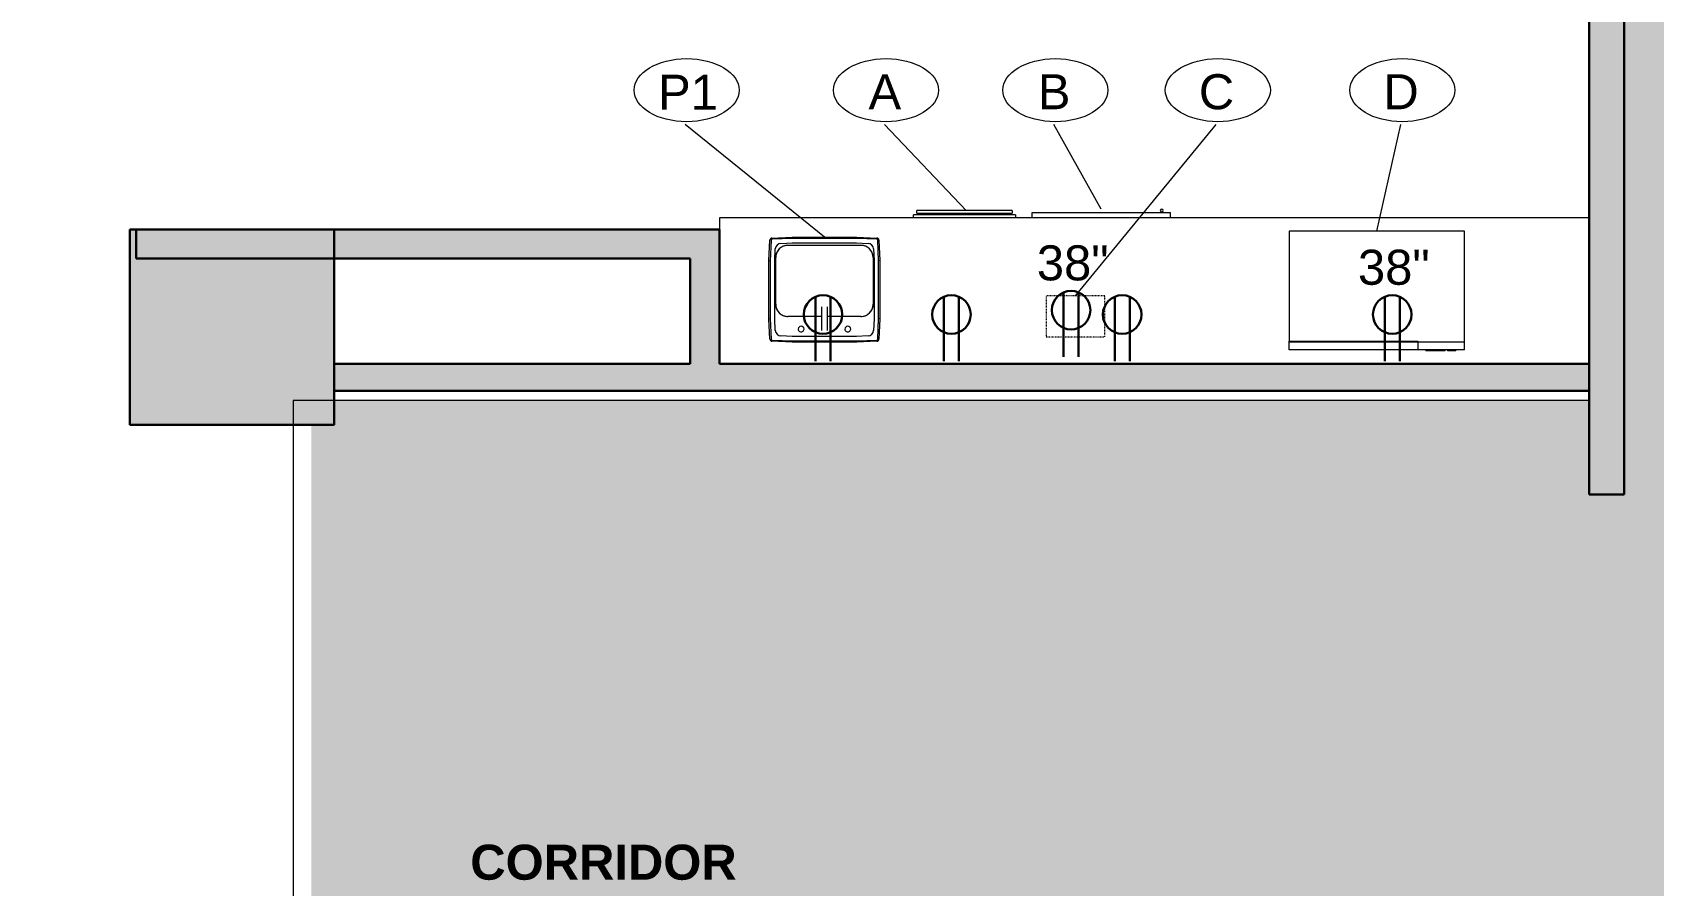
# Model space of a CAD drawing. Header units: inches. Extents: x 11834 to 13024, y -8101 to -6934.
# Drawn here: x 12492.4 to 12770.1, y -7773.3 to -7627.1 of the extents above; entities that cross this region are included whole.
import ezdxf

# ---------------------------------------------------------------- set-up
doc = ezdxf.new("R2010")
doc.units = ezdxf.units.IN
doc.header["$MEASUREMENT"] = 0
doc.linetypes.add('Dash', pattern=[0.25, 0.125, -0.125])
for name, color, linetype, lineweight in [('A-ANNO-NOTE', 131, 'Continuous', 40), ('A-AREA-IDEN', 2, 'Continuous', 9), ('A-COLS', 52, 'Continuous', 18), ('A-DETL-GENF', 92, 'Continuous', 9), ('A-DETL-THIN', 151, 'Continuous', 9), ('A-WALL', 113, 'Continuous', 9), ('A-WALL-PATT', 111, 'Continuous', 18), ('I-WALL', 2, 'Continuous', 9), ('P-SANR-FIXT', 6, 'Continuous', 9), ('P-SANR-FIXT-IDEN', 2, 'Continuous', 9), ('Q-CASE', 31, 'Continuous', 9), ('Q-SPCQ', 91, 'Continuous', 9), ('Q-SPCQ-HDLN', 91, 'Dash', 9), ('Q-SPCQ-IDEN', 132, 'Continuous', 9)]:
    doc.layers.add(name, color=color, linetype=linetype, lineweight=lineweight)
doc.styles.add('Arial', font='arial.ttf', dxfattribs={"height": 6})
doc.styles.add('Swis721 Lt BT', font='swissl.ttf', dxfattribs={"height": 6})
doc.styles.add('Swis721 Lt BT_B', font='', dxfattribs={"height": 6})
doc.styles.get('Swis721 Lt BT_B').set_extended_font_data('Swis721 Lt BT', bold=True)

# ---------------------------------------------------------------- blocks, each defined once
blk = doc.blocks.new('C-Counter Top - ADJ HEIGHT-7119788-FIRST FLOOR POWER _ SIGNAL')
at = {"layer": 'Q-CASE'}
for p, q in [((101.74, 0), (-47.26, 0)), ((101.74, -25), (101.74, -23)), ((-47.26, -25), (101.74, -25))]:
    blk.add_line(p, q, dxfattribs=at)
blk = doc.blocks.new('A-Coffee Maker-generic - A-Coffee Maker-generic-3789961-FIRST FLOOR POWER _ SIGNAL')
at = {"layer": 'Q-SPCQ-HDLN'}
for p, q in [((-5, 3.5), (-5, -3.5)), ((5, 3.5), (-5, 3.5)), ((5, -3.5), (5, 3.5)), ((-5, -3.5), (5, -3.5))]:
    blk.add_line(p, q, dxfattribs=at)
blk = doc.blocks.new('P-Sink-Rectangular - PSR1918-3060176-FIRST FLOOR POWER _ SIGNAL')
at = {"layer": 'P-SANR-FIXT'}
for p, q in [((-9.5, 4.97), (-9.34, 8.49)), ((-9.13, 8.48), (-9.28, 4.96)), ((-8.99, 8.84), (-5.52, 9)), ((-5.51, 8.78), (-8.98, 8.63)), ((-5.52, 9), (5.52, 9)), ((-5.52, 9), (-5.51, 8.78)), ((5.51, 8.78), (-5.51, 8.78)), ((5.52, 9), (5.51, 8.78)), ((8.98, 8.63), (5.51, 8.78)), ((5.52, 9), (8.99, 8.84)), ((9.28, 4.96), (9.13, 8.48)), ((9.34, 8.49), (9.5, 4.97)), ((-8.5, 5.01), (-8.42, 6.97)), ((-7.47, 7.92), (-5.51, 8)), ((-5.51, 8), (5.51, 8)), ((5.51, 8), (7.47, 7.92)), ((8.42, 6.97), (8.5, 5.01)), ((-9.5, 4.97), (-9.28, 4.96)), ((-9.5, -4.97), (-9.5, 4.97)), ((-9.28, 4.96), (-9.28, -4.96)), ((-8.5, -5.01), (-8.5, 5.01)), ((-6.25, 4.6), (-0.49, 4.6)), ((-6.25, 4.6), (-0.49, 4.6)), ((0.48, 4.6), (6.25, 4.6)), ((0.48, 4.6), (6.25, 4.6)), ((8.5, 5.01), (8.5, -5.01)), ((9.5, 4.97), (9.28, 4.96)), ((9.28, -4.96), (9.28, 4.96)), ((9.5, 4.97), (9.5, -4.97)), ((-8.35, -5.5), (-8.35, 2.5)), ((-8.35, -5.5), (-8.35, 2.5)), ((8.35, 2.5), (8.35, -5.5)), ((8.35, 2.5), (8.35, -5.5)), ((-9.5, -4.97), (-9.28, -4.96)), ((-9.34, -8.49), (-9.5, -4.97)), ((-9.28, -4.96), (-9.13, -8.48)), ((-8.42, -6.97), (-8.5, -5.01)), ((8.5, -5.01), (8.42, -6.97)), ((9.13, -8.48), (9.28, -4.96)), ((9.5, -4.97), (9.28, -4.96)), ((9.5, -4.97), (9.34, -8.49)), ((-5.51, -8), (-7.47, -7.92)), ((6.25, -7.6), (-6.25, -7.6)), ((6.25, -7.6), (-6.25, -7.6)), ((5.51, -8), (-5.51, -8)), ((7.47, -7.92), (5.51, -8)), ((-5.52, -9), (-8.99, -8.84)), ((-8.98, -8.63), (-5.51, -8.78)), ((-5.52, -9), (-5.51, -8.78)), ((5.52, -9), (-5.52, -9)), ((-5.51, -8.78), (5.51, -8.78)), ((5.51, -8.78), (8.98, -8.63)), ((5.52, -9), (5.51, -8.78)), ((8.99, -8.84), (5.52, -9))]:
    blk.add_line(p, q, dxfattribs=at)
at = {"layer": 'P-SANR-FIXT', "flags": 128}
for points in [[(-0.5, 6.97), (-0.5, 6.97), (-0.5, 6.96), (-0.5, 6.95), (-0.5, 6.94), (-0.5, 6.93), (-0.5, 6.91), (-0.5, 6.89), (-0.5, 6.87), (-0.5, 6.84), (-0.5, 6.81), (-0.5, 6.78), (-0.5, 6.74), (-0.5, 6.7), (-0.5, 6.66), (-0.5, 6.62), (-0.5, 6.57), (-0.5, 6.52), (-0.5, 6.47), (-0.5, 6.42), (-0.5, 6.36), (-0.5, 6.3), (-0.5, 6.24), (-0.5, 6.18), (-0.5, 6.11), (-0.5, 6.05), (-0.5, 5.98), (-0.5, 5.91), (-0.5, 5.84), (-0.5, 5.77), (-0.5, 5.69), (-0.5, 5.62), (-0.5, 5.54), (-0.5, 5.46), (-0.5, 5.39), (-0.5, 5.31), (-0.5, 5.23), (-0.5, 5.15), (-0.5, 5.07), (-0.5, 4.99), (-0.5, 4.91), (-0.5, 4.83), (-0.5, 4.75), (-0.5, 4.67), (-0.5, 4.59), (-0.5, 4.51), (-0.5, 4.44), (-0.5, 4.36), (-0.5, 4.28), (-0.5, 4.21), (-0.5, 4.13), (-0.5, 4.06), (-0.5, 3.99), (-0.5, 3.92), (-0.5, 3.86), (-0.5, 3.79), (-0.5, 3.73), (-0.5, 3.66), (-0.5, 3.61), (-0.5, 3.55), (-0.5, 3.49), (-0.5, 3.44), (-0.5, 3.39), (-0.5, 3.34), (-0.5, 3.3), (-0.5, 3.25), (-0.5, 3.21), (-0.5, 3.18), (-0.5, 3.14), (-0.5, 3.11), (-0.5, 3.08), (-0.5, 3.06), (-0.5, 3.04), (-0.5, 3.02), (-0.5, 3), (-0.5, 2.99), (-0.5, 2.98), (-0.5, 2.97), (-0.5, 2.97), (-0.5, 2.97)], [(0.5, 2.97), (0.5, 2.97), (0.5, 2.97), (0.5, 2.98), (0.5, 2.99), (0.5, 3.01), (0.5, 3.02), (0.5, 3.05), (0.5, 3.07), (0.5, 3.1), (0.5, 3.13), (0.5, 3.16), (0.5, 3.19), (0.5, 3.23), (0.5, 3.27), (0.5, 3.32), (0.5, 3.36), (0.5, 3.41), (0.5, 3.46), (0.5, 3.52), (0.5, 3.57), (0.5, 3.63), (0.5, 3.69), (0.5, 3.76), (0.5, 3.82), (0.5, 3.89), (0.5, 3.95), (0.5, 4.02), (0.5, 4.1), (0.5, 4.17), (0.5, 4.24), (0.5, 4.32), (0.5, 4.39), (0.5, 4.47), (0.5, 4.55), (0.5, 4.63), (0.5, 4.71), (0.5, 4.79), (0.5, 4.87), (0.5, 4.95), (0.5, 5.03), (0.5, 5.11), (0.5, 5.19), (0.5, 5.26), (0.5, 5.34), (0.5, 5.42), (0.5, 5.5), (0.5, 5.58), (0.5, 5.65), (0.5, 5.73), (0.5, 5.8), (0.5, 5.87), (0.5, 5.94), (0.5, 6.01), (0.5, 6.08), (0.5, 6.14), (0.5, 6.21), (0.5, 6.27), (0.5, 6.33), (0.5, 6.39), (0.5, 6.44), (0.5, 6.49), (0.5, 6.55), (0.5, 6.59), (0.5, 6.64), (0.5, 6.68), (0.5, 6.72), (0.5, 6.76), (0.5, 6.79), (0.5, 6.82), (0.5, 6.85), (0.5, 6.88), (0.5, 6.9), (0.5, 6.92), (0.5, 6.93), (0.5, 6.95), (0.5, 6.96), (0.5, 6.96), (0.5, 6.97), (0.5, 6.97)]]:
    blk.add_lwpolyline(points, dxfattribs=at)
at = {"layer": 'P-SANR-FIXT'}
for centre, radius, start, end in [((-8.97, 8.47), 0.371, 92.5667, 177.4333), ((-8.97, 8.47), 0.156, 92.5667, 177.4333), ((8.97, 8.47), 0.156, 2.5667, 87.4333), ((8.97, 8.47), 0.371, 2.5667, 87.4333), ((-7.42, 6.92), 0.995, 92.5667, 177.4333), ((-4, 6.75), 0.5, 360, 180), ((-4, 6.75), 0.5, 180, 360), ((4, 6.75), 0.5, 360, 180), ((4, 6.75), 0.5, 180, 360), ((7.42, 6.92), 0.995, 2.5667, 87.4333), ((-6.25, 2.5), 2.1, 90, 180), ((-6.25, 2.5), 2.1, 90, 180), ((-6.25, 2.5), 2.1, 160.0288, 180), ((-6.25, 2.5), 2.1, 115.0288, 154.9712), ((-6.25, 2.5), 2.1, 90, 109.9712), ((6.25, 2.5), 2.1, 70.0288, 90), ((6.25, 2.5), 2.1, 0, 90), ((6.25, 2.5), 2.1, 0, 90), ((6.25, 2.5), 2.1, 25.0288, 64.9712), ((6.25, 2.5), 2.1, 0, 19.9712), ((-6.25, -5.5), 2.1, 180, 199.9712), ((-6.25, -5.5), 2.1, 180, 270), ((-6.25, -5.5), 2.1, 180, 270), ((6.25, -5.5), 2.1, 270, 360), ((6.25, -5.5), 2.1, 270, 360), ((6.25, -5.5), 2.1, 340.0288, 360), ((-7.42, -6.92), 0.995, 182.5667, 267.4333), ((-6.25, -5.5), 2.1, 205.0288, 244.9712), ((-6.25, -5.5), 2.1, 250.0288, 270), ((6.25, -5.5), 2.1, 270, 289.9712), ((6.25, -5.5), 2.1, 295.0288, 334.9712), ((7.42, -6.92), 0.995, 272.5667, 357.4333), ((-8.97, -8.47), 0.371, 182.5667, 267.4333), ((-8.97, -8.47), 0.156, 182.5667, 267.4333), ((8.97, -8.47), 0.156, 272.5667, 357.4333), ((8.97, -8.47), 0.371, 272.5667, 357.4333)]:
    blk.add_arc(centre, radius, start, end, dxfattribs=at)
blk = doc.blocks.new('A-UC Refrigerator - A-UC Refrigerator-4741106-FIRST FLOOR POWER _ SIGNAL')
at = {"layer": 'Q-SPCQ'}
for p, q in [((-11.87, -16.9), (-11.87, -17.75)), ((-11.87, -17.75), (11.88, -17.75)), ((-10.5, -17.75), (-10.5, -17.91)), ((-10.5, -17.75), (-10.5, -17.91)), ((-10.25, -17.93), (-10.25, -17.75)), ((-10.25, -17.93), (-10.25, -17.75)), ((11.88, -17.75), (11.88, -16.9))]:
    blk.add_line(p, q, dxfattribs=at)
for start, end in [(90, 270), (270, 90)]:
    blk.add_arc((-10.39, -18.13), 0.25, start, end, dxfattribs=at)
blk = doc.blocks.new('A-Dishwasher - A-Dishwasher-4719265-FIRST FLOOR POWER _ SIGNAL')
at = {"layer": 'Q-SPCQ'}
for p, q in [((-8.75, -11.25), (-8.75, -10.75)), ((8.75, -10.75), (8.75, -11.25)), ((-8.75, -11.25), (8.75, -11.25)), ((8.18, -11.5), (-8.18, -11.5)), ((-8.18, -12), (-8.18, -11.5)), ((-8.18, -12), (8.18, -12)), ((-6.31, -11.25), (-6.31, -11.53)), ((-6.06, -11.53), (-6.06, -11.25)), ((6.06, -11.25), (6.06, -11.54)), ((6.31, -11.54), (6.31, -11.25)), ((8.18, -11.5), (8.18, -12))]:
    blk.add_line(p, q, dxfattribs=at)
blk = doc.blocks.new('Columns 1 - Columns 1-7247276-FIRST FLOOR POWER _ SIGNAL')
at = {"layer": 'A-COLS', "lineweight": 9}
blk.add_hatch(color=7, dxfattribs=at).paths.add_polyline_path([(12544.09, -7694.35), (12544.09, -7660.85), (12509.09, -7660.85), (12509.09, -7694.35)], flags=0)
at = {"layer": 'A-COLS', "color": 55, "lineweight": 30}
for p, q in [((12544.09, -7660.85), (12509.09, -7660.85)), ((12509.09, -7660.85), (12509.09, -7694.35)), ((12544.09, -7694.35), (12544.09, -7660.85)), ((12509.09, -7694.35), (12544.09, -7694.35))]:
    blk.add_line(p, q, dxfattribs=at)
blk = doc.blocks.new('A-Microwave - 1000 Watt-2_5CuFt-4748818-FIRST FLOOR POWER _ SIGNAL')
at = {"layer": 'Q-SPCQ'}
for p, q in [((17.11, -8.38), (-12.89, -8.38)), ((-12.89, -8.38), (-12.89, -27.38)), ((17.11, -27.38), (17.11, -8.38)), ((-12.89, -27.25), (9.11, -27.25)), ((-12.89, -28.75), (-12.89, -27.25)), ((-12.89, -27.38), (17.11, -27.38)), ((9.11, -27.25), (9.11, -28.75)), ((17.11, -28.75), (17.11, -27.38)), ((9.11, -28.75), (-12.89, -28.75)), ((17.11, -28.75), (9.11, -28.75)), ((10.48, -28.75), (10.48, -28.88)), ((11.86, -28.88), (10.48, -28.88)), ((11.86, -28.75), (11.86, -28.88)), ((11.92, -28.88), (11.86, -28.88)), ((11.92, -28.88), (11.92, -28.75)), ((12.42, -28.88), (11.92, -28.88)), ((12.42, -28.75), (12.42, -28.88)), ((13.79, -28.88), (12.42, -28.88)), ((13.79, -28.88), (13.79, -28.75)), ((14.23, -28.75), (14.23, -28.88)), ((15.61, -28.88), (14.23, -28.88)), ((15.61, -28.88), (15.61, -28.75))]:
    blk.add_line(p, q, dxfattribs=at)
blk = doc.blocks.new('Appliance_Specialty Equipment Tag - Standard-3515593-FIRST FLOOR POWER _ SIGNAL')
at = {"layer": 'Q-SPCQ-IDEN'}
blk.add_ellipse((-0.0499, 0.0037), major_axis=(-0.1406, 0), ratio=0.600473, dxfattribs=at)
blk = doc.blocks.new('Plumbing Equipment Tag - Standard-3394155-FIRST FLOOR POWER _ SIGNAL')
at = {"layer": 'P-SANR-FIXT-IDEN'}
blk.add_ellipse((-0.0499, 0.0037), major_axis=(-0.1406, 0), ratio=0.600473, dxfattribs=at)

msp = doc.modelspace()

# ---------------------------------------------------------------- hatches: boundary and pattern name
at = {"layer": 'A-DETL-GENF'}
h = msp.add_hatch(color=9, dxfattribs=at)
h.paths.add_polyline_path([(12381.21, -8100.57), (12918.63, -8100.57), (12918.63, -7688.37), (12805.73, -7688.37), (12805.72, -7694.15), (12800.72, -7694.14), (12801.11, -7552.04), (12918.63, -7552.04), (12918.63, -7476.64), (12765.09, -7476.64), (12765.09, -7480.39), (12759.09, -7480.39), (12759.09, -7518.89), (12765.09, -7518.89), (12765.09, -7706.28), (12759.09, -7706.28), (12759.09, -7690.14), (12544.09, -7690.14), (12544.09, -7694.35), (12540.21, -7694.35), (12540.21, -7996.89), (12477.21, -7996.89), (12477.21, -7982.89), (12394.21, -7982.89), (12394.21, -7977.89), (12386.21, -7977.89), (12386.21, -7982.89), (12341.71, -7982.89), (12341.69, -7977.89), (12335.11, -7977.89), (12335.11, -7899.35), (12340.1, -7899.35), (12340.1, -7661.85), (12243.11, -7661.85), (12243.11, -7667.35), (12155.09, -7667.35), (12155.09, -7737.1), (11839.07, -7737.1), (11839.07, -7982.1), (12243.11, -7982.1), (12243.11, -7989.6), (11839.07, -7989.6), (11839.07, -8100.57), (12341.85, -8100.57)], flags=0)
h.paths.add_polyline_path([(12151.61, -8090.69), (12119.61, -8090.69), (12119.61, -8058.69), (12151.61, -8058.69)], flags=0)
h.paths.add_polyline_path([(12538.59, -8090.35), (12506.59, -8090.35), (12506.59, -8058.35), (12538.59, -8058.35)], flags=0)
h.paths.add_polyline_path([(12341.69, -7899.35), (12341.85, -7899.35), (12341.85, -7893.85), (12385.66, -7893.85), (12385.66, -7595.35), (12127.12, -7595.35), (12127.12, -7599.35), (12073.12, -7599.35), (12073.12, -7611.1), (12068.12, -7611.1), (12068.12, -7599.2), (11965.07, -7599.2), (11965.07, -7672.1), (12068.12, -7672.1), (12068.12, -7650.1), (12073.12, -7650.1), (12073.12, -7680.1), (11839.07, -7680.1), (11839.07, -7729.1), (12117.11, -7729.1), (12117.11, -7654.87), (12264.61, -7654.87), (12264.61, -7658.87), (12272.61, -7658.87), (12272.61, -7654.87), (12341.61, -7654.85), (12341.69, -7899.35)], flags=0)
h.paths.add_polyline_path([(12805.74, -7684.37), (12918.63, -7684.37), (12918.63, -7557.04), (12806.09, -7557.04), (12805.88, -7634.13)], flags=0)
h.paths.add_polyline_path([(12834.51, -7468.14), (12918.63, -7468.14), (12918.61, -7220.6), (12905.59, -7220.6), (12905.59, -7220.54), (12866.59, -7220.54), (12866.59, -7220.6), (12721.59, -7220.6), (12721.59, -7468.14), (12765.09, -7468.14)], flags=0)
at = {"layer": 'A-WALL-PATT', "lineweight": 9}
h = msp.add_hatch(color=7, dxfattribs=at)
h.paths.add_polyline_path([(12765.09, -7706.28), (12765.09, -7518.89), (12759.09, -7518.89), (12759.09, -7706.28)], flags=0)
h.paths.add_polyline_path([(12759.09, -7480.39), (12765.09, -7480.39), (12765.09, -7476.64), (12759.09, -7476.64), (12759.09, -7478.65)], flags=0)
for points in [[(12605.09, -7665.85), (12610.09, -7665.85), (12610.09, -7660.85), (12544.09, -7660.85), (12544.09, -7665.85), (12591.98, -7665.85)], [(12605.09, -7683.87), (12610.09, -7683.87), (12610.09, -7665.85), (12605.09, -7665.85), (12605.09, -7683.72)], [(12759.09, -7688.5), (12759.09, -7683.87), (12544.09, -7683.87), (12544.09, -7688.5), (12747.31, -7688.5)]]:
    msp.add_hatch(color=7, dxfattribs=at).paths.add_polyline_path(points, flags=0)

# ---------------------------------------------------------------- linework, layer by layer
at = {"layer": 'A-ANNO-NOTE', "lineweight": 30}
for p, q in [((12669.06, -7682.66), (12669.06, -7671.65)), ((12669.06, -7682.66), (12669.06, -7671.65)), ((12671.62, -7682.66), (12671.62, -7671.65)), ((12626.56, -7683.41), (12626.56, -7672.4)), ((12626.56, -7683.41), (12626.56, -7672.4)), ((12629.12, -7683.41), (12629.12, -7672.4)), ((12648.56, -7683.41), (12648.56, -7672.4)), ((12648.56, -7683.41), (12648.56, -7672.4)), ((12651.12, -7683.41), (12651.12, -7672.4)), ((12677.81, -7683.41), (12677.81, -7672.4)), ((12677.81, -7683.41), (12677.81, -7672.4)), ((12680.37, -7683.41), (12680.37, -7672.4)), ((12724.06, -7683.41), (12724.06, -7672.4)), ((12724.06, -7683.41), (12724.06, -7672.4)), ((12726.62, -7683.41), (12726.62, -7672.4))]:
    msp.add_line(p, q, dxfattribs=at)
for centre in [(12670.34, -7674.69), (12627.84, -7675.44), (12649.84, -7675.44), (12679.09, -7675.44), (12725.34, -7675.44)]:
    msp.add_circle(centre, 3.3, dxfattribs=at)
at = {"layer": 'A-DETL-THIN'}
for p, q in [((12759.09, -7468.14), (12759.09, -7690.14)), ((12759.09, -7690.14), (12537.09, -7690.14)), ((12537.09, -7690.14), (12537.09, -7991.89))]:
    msp.add_line(p, q, dxfattribs=at)
at = {"layer": 'A-WALL', "color": 55, "lineweight": 30}
for p, q in [((12759.09, -7518.89), (12759.09, -7706.28)), ((12765.09, -7706.28), (12765.09, -7518.89)), ((12605.09, -7683.87), (12544.09, -7683.87)), ((12544.09, -7683.87), (12544.09, -7688.5)), ((12759.09, -7683.87), (12610.09, -7683.87)), ((12544.09, -7688.5), (12759.09, -7688.5)), ((12759.09, -7706.28), (12765.09, -7706.28))]:
    msp.add_line(p, q, dxfattribs=at)
at = {"layer": 'I-WALL', "color": 55, "lineweight": 30}
for p, q in [((12610.09, -7660.85), (12510.2, -7660.85)), ((12510.2, -7660.85), (12510.2, -7665.85)), ((12610.09, -7683.87), (12610.09, -7660.85)), ((12510.2, -7665.85), (12605.09, -7665.85)), ((12605.09, -7665.85), (12605.09, -7683.87))]:
    msp.add_line(p, q, dxfattribs=at)
at = {"layer": 'P-SANR-FIXT-IDEN'}
msp.add_line((12628.09, -7662.18), (12604.22, -7642.88), dxfattribs=at)
at = {"layer": 'Q-SPCQ-IDEN'}
for p, q in [((12652.34, -7657.6), (12638.37, -7642.88)), ((12675.47, -7657.37), (12667.37, -7642.88)), ((12671.09, -7672.25), (12695.19, -7642.88)), ((12722.71, -7661.14), (12726.81, -7642.88))]:
    msp.add_line(p, q, dxfattribs=at)

# ---------------------------------------------------------------- block references
at = {"layer": 'A-COLS', "lineweight": 9}
msp.add_blockref('Columns 1 - Columns 1-7247276-FIRST FLOOR POWER _ SIGNAL', (0, 0), dxfattribs=at)
at = {"layer": 'P-SANR-FIXT', "rotation": 180}
msp.add_blockref('P-Sink-Rectangular - PSR1918-3060176-FIRST FLOOR POWER _ SIGNAL', (12628.09, -7671.18), dxfattribs=at)
at = {"layer": 'P-SANR-FIXT-IDEN', "xscale": 63.99999999999997, "yscale": 63.99999999999997, "zscale": 63.99999999999997}
msp.add_blockref('Plumbing Equipment Tag - Standard-3394155-FIRST FLOOR POWER _ SIGNAL', (12607.68, -7637.25), dxfattribs=at)
at = {"layer": 'Q-CASE', "rotation": 180}
msp.add_blockref('C-Counter Top - ADJ HEIGHT-7119788-FIRST FLOOR POWER _ SIGNAL', (12711.83, -7683.85), dxfattribs=at)
at = {"layer": 'Q-SPCQ', "rotation": 180}
for name, p in [('A-Dishwasher - A-Dishwasher-4719265-FIRST FLOOR POWER _ SIGNAL', (12652.09, -7669.6)), ('A-UC Refrigerator - A-UC Refrigerator-4741106-FIRST FLOOR POWER _ SIGNAL', (12675.47, -7675.75))]:
    msp.add_blockref(name, p, dxfattribs=at)
at = {"layer": 'Q-SPCQ'}
for name, p in [('A-Microwave - 1000 Watt-2_5CuFt-4748818-FIRST FLOOR POWER _ SIGNAL', (12720.6, -7652.76)), ('A-Coffee Maker-generic - A-Coffee Maker-generic-3789961-FIRST FLOOR POWER _ SIGNAL', (12671.09, -7675.75))]:
    msp.add_blockref(name, p, dxfattribs=at)
at = {"layer": 'Q-SPCQ-IDEN', "xscale": 63.99999999999997, "yscale": 63.99999999999997, "zscale": 63.99999999999997}
for p in [(12641.83, -7637.25), (12670.83, -7637.25), (12698.66, -7637.25), (12730.27, -7637.25)]:
    msp.add_blockref('Appliance_Specialty Equipment Tag - Standard-3515593-FIRST FLOOR POWER _ SIGNAL', p, dxfattribs=at)

# ---------------------------------------------------------------- texts
at = {"layer": 'A-ANNO-NOTE', "lineweight": 9, "char_height": 6, "width": 13.736, "attachment_point": 1, "style": 'Swis721 Lt BT'}
for insert in [(12664.47, -7663.59), (12719.47, -7664.34)]:
    msp.add_mtext('38"', dxfattribs=dict(at, insert=insert))
at = {"layer": 'A-AREA-IDEN', "insert": (12567.43, -7766.25), "char_height": 6, "width": 54.136, "attachment_point": 1, "style": 'Swis721 Lt BT_B'}
msp.add_mtext('CORRIDOR', dxfattribs=at)
at = {"layer": 'P-SANR-FIXT-IDEN', "insert": (12599.6, -7634.36), "char_height": 6, "width": 11.716, "attachment_point": 1, "style": 'Swis721 Lt BT'}
msp.add_mtext('P1', dxfattribs=at)
at = {"layer": 'Q-SPCQ-IDEN', "char_height": 6, "attachment_point": 1, "style": 'Arial'}
for s, insert, width in [('A', (12635.64, -7634.28), 6.868), ('B', (12664.64, -7634.28), 6.868), ('C', (12692.22, -7634.28), 7.474), ('D', (12723.83, -7634.28), 7.474)]:
    msp.add_mtext(s, dxfattribs=dict(at, insert=insert, width=width))

doc.saveas('drawing.dxf')
